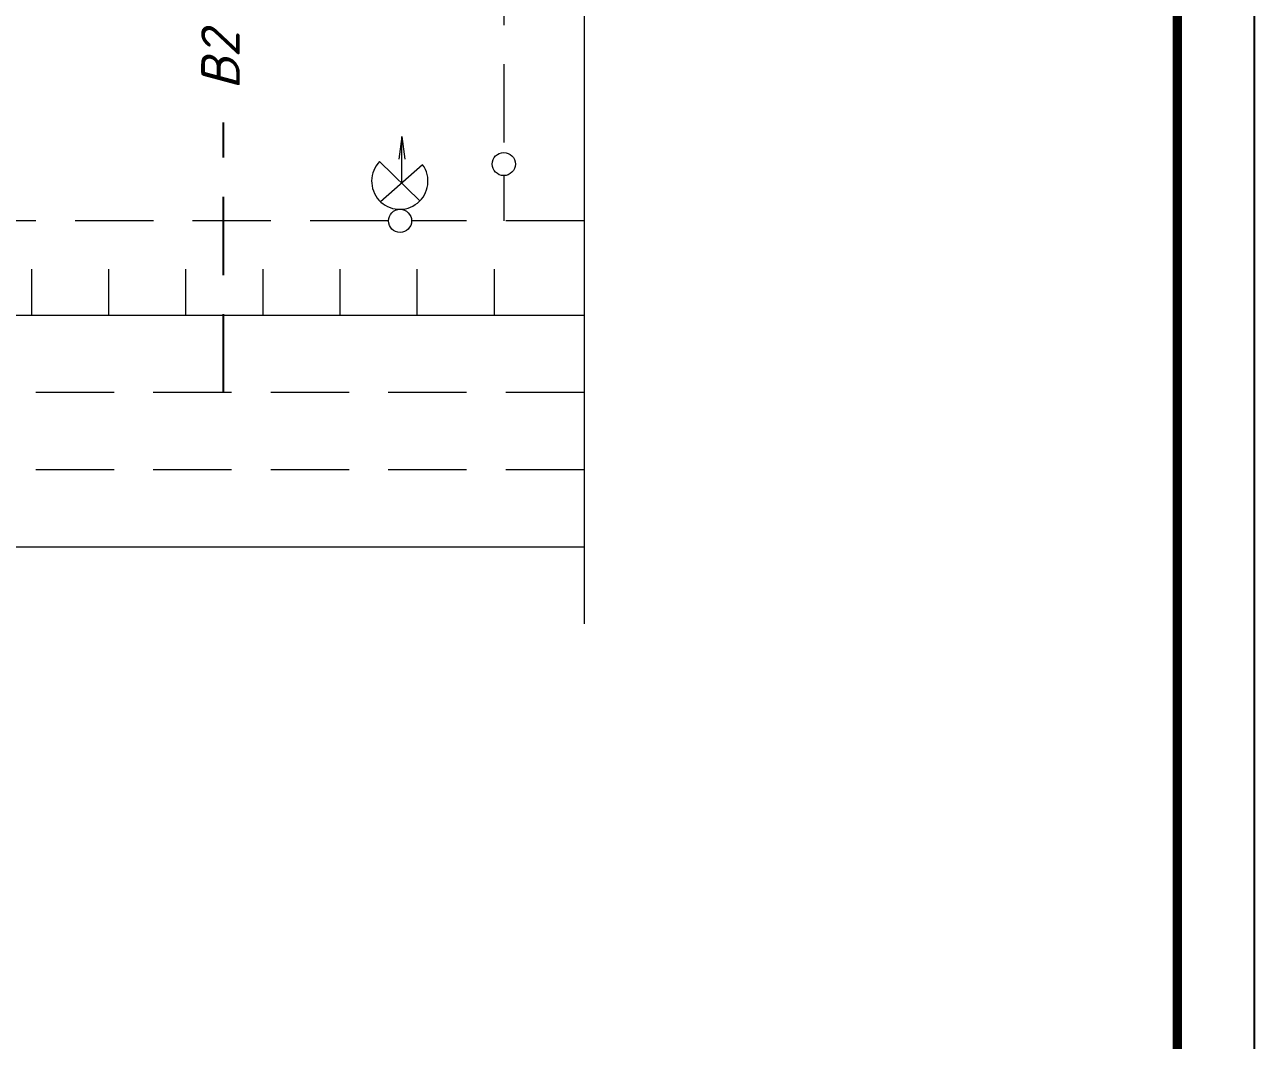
# Model space of a CAD drawing. Header units: millimetres. Extents: x 27137 to 30937, y -4667 to -569.
# Drawn here: x 30527.3 to 30607.1, y -4120.4 to -4054.5 of the extents above; entities that cross this region are included whole.
import ezdxf

# ---------------------------------------------------------------- set-up
doc = ezdxf.new("R2010")
doc.units = ezdxf.units.MM
doc.header["$LTSCALE"] = 0.4
doc.linetypes.add('штриховаяX2', pattern=[38.1, 25.4, -12.7])
doc.styles.add('Isocpeur', font='isocpeui.ttf', dxfattribs={"height": 2.5})

msp = doc.modelspace()

# ---------------------------------------------------------------- linework, layer by layer
at = {"lineweight": 15}
for p, q in [((30563.6058, -4008.6746), (30563.6043, -4088.3981)), ((30527.7869, -4073.3981), (30527.7869, -4070.3981)), ((30527.7869, -4073.3981), (30527.7869, -4070.3981)), ((30527.7869, -4073.3981), (30527.7869, -4070.3981)), ((30532.7869, -4073.3981), (30532.7869, -4070.3981)), ((30532.7869, -4073.3981), (30532.7869, -4070.3981)), ((30537.7869, -4073.3981), (30537.7869, -4070.3981)), ((30542.7869, -4073.3981), (30542.7869, -4070.3981)), ((30542.7869, -4073.3981), (30542.7869, -4070.3981)), ((30542.7869, -4073.3981), (30542.7869, -4070.3981)), ((30547.7869, -4073.3981), (30547.7869, -4070.3981)), ((30547.7869, -4073.3981), (30547.7869, -4070.3981)), ((30547.7869, -4073.3981), (30547.7869, -4070.3981)), ((30552.7869, -4073.3981), (30552.7869, -4070.3981)), ((30552.7869, -4073.3981), (30552.7869, -4070.3981)), ((30557.7869, -4073.3981), (30557.7869, -4070.3981)), ((30563.6046, -4073.3981), (30440.4963, -4073.3981)), ((30385.0393, -4088.3981), (30563.6043, -4088.3981)), ((30563.6043, -4088.3981), (30563.6043, -4093.3981))]:
    msp.add_line(p, q, dxfattribs=at)
at = {"linetype": 'штриховаяX2', "lineweight": 15, "ltscale": 0.5}
for p, q in [((30558.4004, -4011.3873), (30558.3992, -4062.8336)), ((30558.3991, -4064.3308), (30558.3991, -4067.2643)), ((30550.9212, -4067.2643), (30520.0164, -4067.2643)), ((30563.6047, -4067.2643), (30552.4184, -4067.2643)), ((30563.6045, -4078.3981), (30516.8466, -4078.3981)), ((30563.6044, -4083.3981), (30517.0364, -4083.3981))]:
    msp.add_line(p, q, dxfattribs=at)
at = {"linetype": 'штриховаяX2', "ltscale": 0.5}
msp.add_line((30540.2255, -4078.3981), (30540.2255, -4060.8954), dxfattribs=at)
at = {"lineweight": 15, "ltscale": 0.5}
for p, q in [((30551.7795, -4061.8007), (30551.5881, -4063.267)), ((30551.7795, -4064.8117), (30551.7795, -4061.8007)), ((30551.7795, -4061.8007), (30551.9737, -4063.2706)), ((30550.3448, -4063.4138), (30552.9621, -4065.9638)), ((30553.1362, -4063.6214), (30550.4021, -4066.0202))]:
    msp.add_line(p, q, dxfattribs=at)
at = {"color": 7, "lineweight": -3}
for points in [[(29766.0721, -4447.7376), (30607.0721, -4447.7376), (30607.0721, -3853.7376), (29766.0721, -3853.7376)], [(29786.0721, -4442.7376), (30602.0721, -4442.7376), (30602.0721, -3858.7376), (29786.0721, -3858.7376)]]:
    msp.add_lwpolyline(points, close=True, dxfattribs=at)
at = {"const_width": 0.6}
msp.add_lwpolyline([(29786.0721, -4442.7376), (29786.0721, -3858.7376), (30602.0721, -3858.7376), (30602.0721, -4442.7376), (29786.0721, -4442.7376)], dxfattribs=at)
at = {"lineweight": 15}
for centre in [(30558.3992, -4063.5822), (30551.6698, -4067.2643)]:
    msp.add_circle(centre, 0.7486, dxfattribs=at)
at = {"lineweight": 15, "ltscale": 0.5}
msp.add_arc((30551.6534, -4064.6888), 1.8271, 135.74633, 35.748105, dxfattribs=at)

# ---------------------------------------------------------------- texts
at = {"linetype": 'штриховаяX2', "lineweight": 15, "insert": (30538.774, -4054.9661), "char_height": 2.5, "attachment_point": 3, "rotation": 90, "style": 'Isocpeur'}
msp.add_mtext_dynamic_manual_height_columns('В2', width=5.498522, gutter_width=12.5, heights=[0], dxfattribs=at)

doc.saveas('drawing.dxf')
